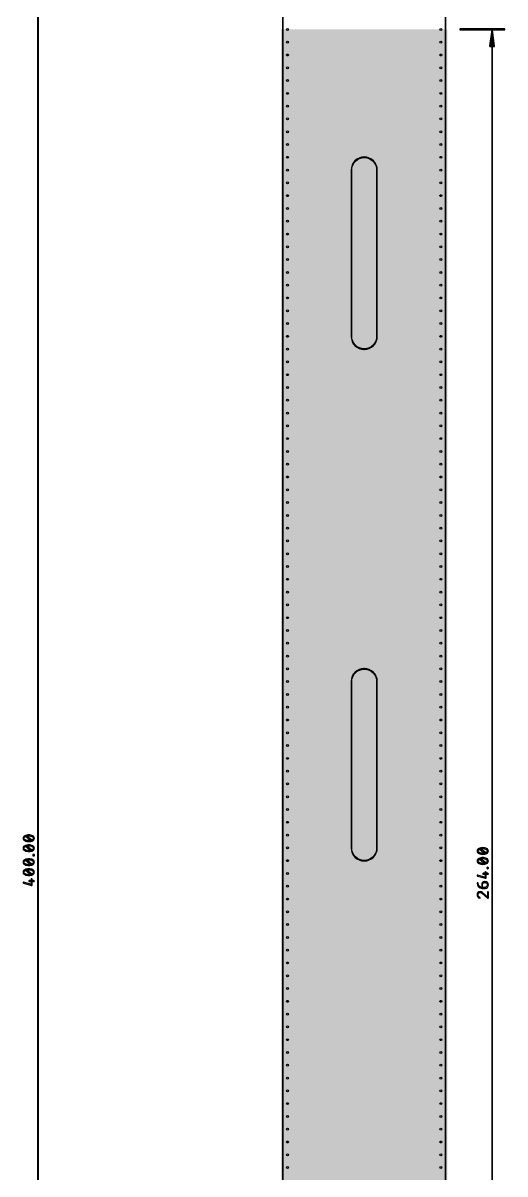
# Model space of a CAD drawing. Extents: x -53 to 82, y -45 to 580.
# Drawn here: x -53.4 to 22, y 151 to 331 of the extents above; entities that cross this region are included whole.
import ezdxf

# ---------------------------------------------------------------- set-up
doc = ezdxf.new("R2010")
doc.units = 0
doc.header["$MEASUREMENT"] = 0
doc.layers.get('0').update_dxf_attribs({"linetype": 'CONTINUOUS'})
for name, color, linetype in [('20', 31, 'CONTINUOUS'), ('30', 253, 'CONTINUOUS'), ('44', 253, 'CONTINUOUS'), ('49', 253, 'CONTINUOUS')]:
    doc.layers.add(name, color=color, linetype=linetype)

# ---------------------------------------------------------------- blocks, each defined once
blk = doc.blocks.new('RECT')
blk.add_solid([(-0.5, -0.5), (0.5, -0.5), (-0.5, 0.5), (0.5, 0.5)])

msp = doc.modelspace()

# ---------------------------------------------------------------- linework, layer by layer
at = {"layer": '20'}
for points in [[(-12.6492, 43), (-12.6492, 568.1, 1), (-12.7508, 568.1), (-12.7508, 43, 1)], [(12.6492, 568.1), (12.6492, 43, 1), (12.7508, 43), (12.7508, 568.1, 1)], [(0, 309.9492, 1), (0, 310.0508, 0.4142), (-2.0508, 308, 1), (-1.9492, 308, -0.4142)], [(1.9492, 308, 1), (2.0508, 308, 0.4142), (0, 310.0508, 1), (0, 309.9492, -0.4142)], [(-1.9492, 282), (-1.9492, 308, 1), (-2.0508, 308), (-2.0508, 282, 1)], [(1.9492, 308), (1.9492, 282, 1), (2.0508, 282), (2.0508, 308, 1)], [(-1.9492, 282, 1), (-2.0508, 282, 0.4142), (0, 279.9492, 1), (0, 280.0508, -0.4142)], [(0, 280.0508, 1), (0, 279.9492, 0.4142), (2.0508, 282, 1), (1.9492, 282, -0.4142)], [(0, 229.9492, 1), (0, 230.0508, 0.4142), (-2.0508, 228, 1), (-1.9492, 228, -0.4142)], [(1.9492, 228, 1), (2.0508, 228, 0.4142), (0, 230.0508, 1), (0, 229.9492, -0.4142)], [(-1.9492, 202), (-1.9492, 228, 1), (-2.0508, 228), (-2.0508, 202, 1)], [(1.9492, 228), (1.9492, 202, 1), (2.0508, 202), (2.0508, 228, 1)], [(-1.9492, 202, 1), (-2.0508, 202, 0.4142), (0, 199.9492, 1), (0, 200.0508, -0.4142)], [(0, 200.0508, 1), (0, 199.9492, 0.4142), (2.0508, 202, 1), (1.9492, 202, -0.4142)]]:
    msp.add_lwpolyline(points, format="xyb", close=True, dxfattribs=at)
at = {"layer": '44'}
for centre in [(-12, 330), (12, 330), (-12, 328), (12, 328), (-12, 326), (12, 326), (-12, 324), (12, 324), (-12, 322), (12, 322), (-12, 320), (12, 320), (-12, 318), (12, 318), (-12, 316), (12, 316), (-12, 314), (12, 314), (-12, 312), (12, 312), (-12, 310), (12, 310), (-12, 308), (12, 308), (-12, 306), (12, 306), (-12, 304), (12, 304), (-12, 302), (12, 302), (-12, 300), (12, 300), (-12, 298), (12, 298), (-12, 296), (12, 296), (-12, 294), (12, 294), (-12, 292), (12, 292), (-12, 290), (12, 290), (-12, 288), (12, 288), (-12, 286), (12, 286), (-12, 284), (12, 284), (-12, 282), (12, 282), (-12, 280), (12, 280), (-12, 278), (12, 278), (-12, 276), (12, 276), (-12, 274), (12, 274), (-12, 272), (12, 272), (-12, 270), (12, 270), (-12, 268), (12, 268), (-12, 266), (12, 266), (-12, 264), (12, 264), (-12, 262), (12, 262), (-12, 260), (12, 260), (-12, 258), (12, 258), (-12, 256), (12, 256), (-12, 254), (12, 254), (-12, 252), (12, 252), (-12, 250), (12, 250), (-12, 248), (12, 248), (-12, 246), (12, 246), (-12, 244), (12, 244), (-12, 242), (12, 242), (-12, 240), (12, 240), (-12, 238), (12, 238), (-12, 236), (12, 236), (-12, 234), (12, 234), (-12, 232), (12, 232), (-12, 230), (12, 230), (-12, 228), (12, 228), (-12, 226), (12, 226), (-12, 224), (12, 224), (-12, 222), (12, 222), (-12, 220), (12, 220), (-12, 218), (12, 218), (-12, 216), (12, 216), (-12, 214), (12, 214), (-12, 212), (12, 212), (-12, 210), (12, 210), (-12, 208), (12, 208), (-12, 206), (12, 206), (-12, 204), (12, 204), (-12, 202), (12, 202), (-12, 200), (12, 200), (-12, 198), (12, 198), (-12, 196), (12, 196), (-12, 194), (12, 194), (-12, 192), (12, 192), (-12, 190), (12, 190), (-12, 188), (12, 188), (-12, 186), (12, 186), (-12, 184), (12, 184), (-12, 182), (12, 182), (-12, 180), (12, 180), (-12, 178), (12, 178), (-12, 176), (12, 176), (-12, 174), (12, 174), (-12, 172), (12, 172), (-12, 170), (12, 170), (-12, 168), (12, 168), (-12, 166), (12, 166), (-12, 164), (12, 164), (-12, 162), (12, 162), (-12, 160), (12, 160), (-12, 158), (12, 158), (-12, 156), (12, 156), (-12, 154), (12, 154), (-12, 152), (12, 152)]:
    msp.add_circle(centre, 0.15, dxfattribs=at)
at = {"layer": '49'}
for points in [[(-51.065, 399.935), (-51.065, 0.065, 1), (-50.935, 0.065), (-50.935, 399.935, 1)], [(15, 329.935), (21.95, 329.935, 1), (21.95, 330.065), (15, 330.065, 1)], [(19.9355, 329.9431), (19.6163, 327.4081, 1), (19.7453, 327.3919), (20.0645, 329.9269, 1)], [(19.9353, 329.9416), (19.6753, 327.4066, 1), (19.8047, 327.3934), (20.0647, 329.9284, 1)], [(19.9351, 329.9383), (19.8051, 327.4033, 1), (19.9349, 327.3967), (20.0649, 329.9317, 1)], [(19.935, 329.935), (19.935, 66.065, 1), (20.065, 66.065), (20.065, 329.935, 1)], [(20.3837, 327.4081), (20.0645, 329.9431, 1), (19.9355, 329.9269), (20.2547, 327.3919, 1)], [(20.1949, 327.4033), (20.0649, 329.9383, 1), (19.9351, 329.9317), (20.0651, 327.3967, 1)], [(20.3247, 327.4066), (20.0647, 329.9416, 1), (19.9353, 329.9284), (20.1953, 327.3934, 1)], [(19.6808, 327.335), (20.3192, 327.335, 1), (20.3192, 327.465), (19.6808, 327.465, 1)], [(-53.0258, 203.7578, 1), (-53.0752, 203.902, 0.3205), (-53.3525, 203.5138, 1), (-53.2001, 203.5138, -0.3205)], [(-53.2001, 203.5138, 1), (-53.3525, 203.5138, 0.3205), (-53.0752, 203.1256, 1), (-53.0258, 203.2698, -0.3205)], [(-52.4635, 203.8892, 1), (-52.4635, 204.0416, 0.1139), (-53.0839, 203.8984, 1), (-53.0171, 203.7614, -0.1139)], [(-51.9643, 203.2121), (-52.8675, 203.9346, 1), (-52.9627, 203.8156), (-52.0595, 203.0931, 1)], [(-51.9099, 203.7614, 1), (-51.8431, 203.8984, 0.1139), (-52.4635, 204.0416, 1), (-52.4635, 203.8892, -0.1139)], [(-51.7269, 203.5138, 1), (-51.5745, 203.5138, 0.3205), (-51.8518, 203.902, 1), (-51.9012, 203.7578, -0.3205)], [(-51.9012, 203.2698, 1), (-51.8518, 203.1256, 0.3205), (-51.5745, 203.5138, 1), (-51.7269, 203.5138, -0.3205)], [(-53.0258, 202.1947, 1), (-53.0752, 202.3389, 0.3205), (-53.3525, 201.9507, 1), (-53.2001, 201.9507, -0.3205)], [(-53.2001, 201.9507, 1), (-53.3525, 201.9507, 0.3205), (-53.0752, 201.5625, 1), (-53.0258, 201.7067, -0.3205)], [(-53.0171, 203.2662, 1), (-53.0839, 203.1292, 0.1139), (-52.4635, 202.9861, 1), (-52.4635, 203.1385, -0.1139)], [(-52.4635, 202.326, 1), (-52.4635, 202.4784, 0.1139), (-53.0839, 202.3353, 1), (-53.0171, 202.1983, -0.1139)], [(-53.0171, 201.7031, 1), (-53.0839, 201.5661, 0.1139), (-52.4635, 201.4229, 1), (-52.4635, 201.5753, -0.1139)], [(-51.9643, 201.6489), (-52.8675, 202.3714, 1), (-52.9627, 202.2524), (-52.0595, 201.5299, 1)], [(-52.4635, 203.1385, 1), (-52.4635, 202.9861, 0.1139), (-51.8431, 203.1292, 1), (-51.9099, 203.2662, -0.1139)], [(-51.9099, 202.1983, 1), (-51.8431, 202.3353, 0.1139), (-52.4635, 202.4784, 1), (-52.4635, 202.326, -0.1139)], [(-52.4635, 201.5753, 1), (-52.4635, 201.4229, 0.1139), (-51.8431, 201.5661, 1), (-51.9099, 201.7031, -0.1139)], [(-51.7269, 201.9507, 1), (-51.5745, 201.9507, 0.3205), (-51.8518, 202.3389, 1), (-51.9012, 202.1947, -0.3205)], [(-51.9012, 201.7067, 1), (-51.8518, 201.5625, 0.3205), (-51.5745, 201.9507, 1), (-51.7269, 201.9507, -0.3205)], [(17.9742, 201.7578, 1), (17.9248, 201.902, 0.3205), (17.6475, 201.5138, 1), (17.7999, 201.5138, -0.3205)], [(18.5365, 201.8892, 1), (18.5365, 202.0416, 0.1139), (17.9161, 201.8984, 1), (17.9829, 201.7614, -0.1139)], [(19.0357, 201.2121), (18.1325, 201.9346, 1), (18.0373, 201.8156), (18.9405, 201.0931, 1)], [(19.0901, 201.7614, 1), (19.1569, 201.8984, 0.1139), (18.5365, 202.0416, 1), (18.5365, 201.8892, -0.1139)], [(19.2731, 201.5138, 1), (19.4255, 201.5138, 0.3205), (19.1482, 201.902, 1), (19.0988, 201.7578, -0.3205)], [(-53.0258, 200.0063, 1), (-53.0752, 200.1505, 0.3205), (-53.3525, 199.7623, 1), (-53.2001, 199.7623, -0.3205)], [(-53.2001, 199.7623, 1), (-53.3525, 199.7623, 0.3205), (-53.0752, 199.3741, 1), (-53.0258, 199.5183, -0.3205)], [(-52.4635, 200.1377, 1), (-52.4635, 200.2901, 0.1139), (-53.0839, 200.1469, 1), (-53.0171, 200.0099, -0.1139)], [(-51.9643, 199.4606), (-52.8675, 200.1831, 1), (-52.9627, 200.0641), (-52.0595, 199.3416, 1)], [(-51.9099, 200.0099, 1), (-51.8431, 200.1469, 0.1139), (-52.4635, 200.2901, 1), (-52.4635, 200.1377, -0.1139)], [(-51.7269, 199.7623, 1), (-51.5745, 199.7623, 0.3205), (-51.8518, 200.1505, 1), (-51.9012, 200.0063, -0.3205)], [(-51.9012, 199.5183, 1), (-51.8518, 199.3741, 0.3205), (-51.5745, 199.7623, 1), (-51.7269, 199.7623, -0.3205)], [(-51.6648, 200.8113), (-51.6648, 200.9017, 1), (-51.8172, 200.9017), (-51.8172, 200.8113, 1)], [(-51.741, 200.8255), (-51.6507, 200.8255, 1), (-51.6507, 200.9779), (-51.741, 200.9779, 1)], [(-51.6507, 200.8875), (-51.741, 200.8875, 1), (-51.741, 200.7351), (-51.6507, 200.7351, 1)], [(-51.7269, 200.9017), (-51.7269, 200.8113, 1), (-51.5745, 200.8113), (-51.5745, 200.9017, 1)], [(17.7999, 201.5138, 1), (17.6475, 201.5138, 0.3205), (17.9248, 201.1256, 1), (17.9742, 201.2698, -0.3205)], [(17.9742, 200.1947, 1), (17.9248, 200.3389, 0.3205), (17.6475, 199.9507, 1), (17.7999, 199.9507, -0.3205)], [(17.7999, 199.9507, 1), (17.6475, 199.9507, 0.3205), (17.9248, 199.5625, 1), (17.9742, 199.7067, -0.3205)], [(17.9829, 201.2662, 1), (17.9161, 201.1292, 0.1139), (18.5365, 200.9861, 1), (18.5365, 201.1385, -0.1139)], [(18.5365, 200.326, 1), (18.5365, 200.4784, 0.1139), (17.9161, 200.3353, 1), (17.9829, 200.1983, -0.1139)], [(19.0357, 199.6489), (18.1325, 200.3714, 1), (18.0373, 200.2524), (18.9405, 199.5299, 1)], [(18.5365, 201.1385, 1), (18.5365, 200.9861, 0.1139), (19.1569, 201.1292, 1), (19.0901, 201.2662, -0.1139)], [(19.0901, 200.1983, 1), (19.1569, 200.3353, 0.1139), (18.5365, 200.4784, 1), (18.5365, 200.326, -0.1139)], [(19.0988, 201.2698, 1), (19.1482, 201.1256, 0.3205), (19.4255, 201.5138, 1), (19.2731, 201.5138, -0.3205)], [(19.2731, 199.9507, 1), (19.4255, 199.9507, 0.3205), (19.1482, 200.3389, 1), (19.0988, 200.1947, -0.3205)], [(19.0988, 199.7067, 1), (19.1482, 199.5625, 0.3205), (19.4255, 199.9507, 1), (19.2731, 199.9507, -0.3205)], [(-53.0258, 198.4432, 1), (-53.0752, 198.5874, 0.3205), (-53.3525, 198.1992, 1), (-53.2001, 198.1992, -0.3205)], [(-53.2001, 198.1992, 1), (-53.3525, 198.1992, 0.3205), (-53.0752, 197.811, 1), (-53.0258, 197.9552, -0.3205)], [(-53.0171, 199.5147, 1), (-53.0839, 199.3777, 0.1139), (-52.4635, 199.2346, 1), (-52.4635, 199.387, -0.1139)], [(-52.4635, 198.5746, 1), (-52.4635, 198.7269, 0.1139), (-53.0839, 198.5838, 1), (-53.0171, 198.4468, -0.1139)], [(-51.9643, 197.8975), (-52.8675, 198.6199, 1), (-52.9627, 198.5009), (-52.0595, 197.7784, 1)], [(-52.4635, 199.387, 1), (-52.4635, 199.2346, 0.1139), (-51.8431, 199.3777, 1), (-51.9099, 199.5147, -0.1139)], [(-51.9099, 198.4468, 1), (-51.8431, 198.5838, 0.1139), (-52.4635, 198.727, 1), (-52.4635, 198.5746, -0.1139)], [(-51.7269, 198.1992, 1), (-51.5745, 198.1992, 0.3205), (-51.8518, 198.5874, 1), (-51.9012, 198.4432, -0.3205)], [(-51.9012, 197.9552, 1), (-51.8518, 197.811, 0.3205), (-51.5745, 198.1992, 1), (-51.7269, 198.1992, -0.3205)], [(17.9829, 199.7031, 1), (17.9161, 199.5661, 0.1139), (18.5365, 199.4229, 1), (18.5365, 199.5753, -0.1139)], [(18.5365, 199.5753, 1), (18.5365, 199.4229, 0.1139), (19.1569, 199.5661, 1), (19.0901, 199.7031, -0.1139)], [(18.6268, 197.8667), (19.3493, 197.8667, 1), (19.3493, 198.0191), (18.6268, 198.0191, 1)], [(19.0643, 197.3108), (19.0643, 198.2139, 1), (18.9119, 198.2139), (18.9119, 197.3108, 1)], [(19.3352, 198.8113), (19.3352, 198.9017, 1), (19.1828, 198.9017), (19.1828, 198.8113, 1)], [(19.259, 198.8255), (19.3493, 198.8255, 1), (19.3493, 198.9779), (19.259, 198.9779, 1)], [(19.3493, 198.8875), (19.259, 198.8875, 1), (19.259, 198.7351), (19.3493, 198.7351, 1)], [(19.2731, 198.9017), (19.2731, 198.8113, 1), (19.4255, 198.8113), (19.4255, 198.9017, 1)], [(-53.2972, 196.4725), (-52.0329, 196.1113, 1), (-51.991, 196.2578), (-53.2554, 196.619, 1)], [(-53.0171, 197.9516, 1), (-53.0839, 197.8146, 0.1139), (-52.4635, 197.6714, 1), (-52.4635, 197.8238, -0.1139)], [(-52.4635, 197.8238, 1), (-52.4635, 197.6714, 0.1139), (-51.8431, 197.8146, 1), (-51.9099, 197.9516, -0.1139)], [(-52.3732, 196.7405), (-51.6507, 196.7405, 1), (-51.6507, 196.8929), (-52.3732, 196.8929, 1)], [(-51.9357, 196.1845), (-51.9357, 197.0876, 1), (-52.0881, 197.0876), (-52.0881, 196.1845, 1)], [(17.7028, 197.5987), (18.9671, 197.2375, 1), (19.009, 197.384), (17.7446, 197.7453, 1)], [(17.7999, 196.4701, 1), (17.6475, 196.4701, 0.4142), (18.4462, 195.6714, 1), (18.4462, 195.8238, -0.4142)], [(18.8074, 196.5746, 1), (18.8074, 196.727, 0.4142), (18.37, 196.2895, 1), (18.5224, 196.2895, -0.4142)], [(18.5224, 195.7476), (18.5224, 196.2895, 1), (18.37, 196.2895), (18.37, 195.7476, 1)], [(18.8074, 196.5746), (18.8977, 196.5746, 1), (18.8977, 196.727), (18.8074, 196.727, 1)], [(18.8977, 195.8238, 1), (18.8977, 195.6714, 1), (18.8977, 196.727, 1), (18.8977, 196.5746, -1)], [(18.1301, 195.0114, 1), (18.1301, 195.1638, 0.4142), (17.6475, 194.6812, 1), (17.7999, 194.6812, -0.4142)], [(17.7999, 194.6812, 1), (17.6475, 194.6812, 0.3252), (18.0615, 194.112, 1), (18.1084, 194.257, -0.3252)], [(18.391, 194.8996, 1), (18.5014, 195.0047, 0.2053), (18.1301, 195.1638, 1), (18.1301, 195.0114, -0.2053)], [(18.8977, 195.8238), (18.4462, 195.8238, 1), (18.4462, 195.6714), (18.8977, 195.6714, 1)], [(18.3968, 194.8941), (19.2999, 194.1265, 1), (19.3987, 194.2426), (18.4955, 195.0102, 1)], [(19.4255, 194.1845), (19.4255, 195.0876, 1), (19.2731, 195.0876), (19.2731, 194.1845, 1)]]:
    msp.add_lwpolyline(points, format="xyb", close=True, dxfattribs=at)

# ---------------------------------------------------------------- block references
at = {"layer": '30', "xscale": 26, "yscale": 259}
msp.add_blockref('RECT', (0, 200.5), dxfattribs=at)

doc.saveas('drawing.dxf')
